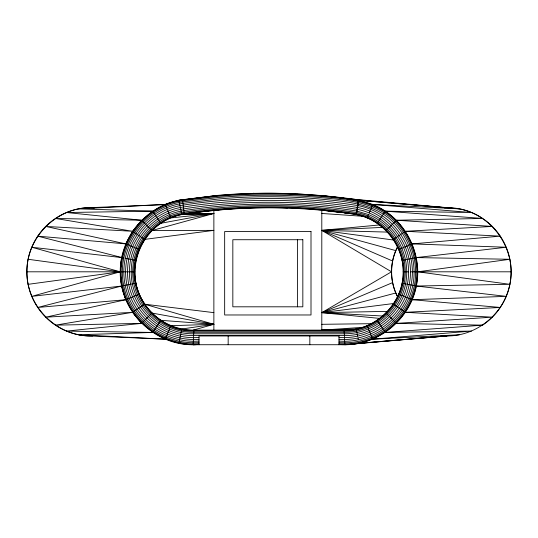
<?xml version="1.0" encoding="UTF-8"?>
<svg xmlns="http://www.w3.org/2000/svg" width="538" height="538" viewBox="0 0 538 538"><rect width="100%" height="100%" fill="white"/><g stroke="black" fill="none" stroke-linecap="round" stroke-linejoin="round"><path stroke-width="0.81" d="M356.627 212.557A551.732 551.732 0 0 0 184.003 212.133C155.294 216.175 132.503 242.846 132.751 271.804C132.247 304.374 161.252 332.968 193.774 332.276L344.226 332.276C376.748 332.968 405.753 304.374 405.249 271.804C405.444 243.748 384.179 217.836 356.627 212.55L358.079 200.156L459.445 208.865C493.205 215.059 517.065 250.769 509.869 284.326C504.254 313.593 476.729 336.183 446.93 335.974L344.838 344.724L193.162 344.724C154.157 345.302 119.631 310.823 120.243 271.804C119.907 236.68 147.674 204.353 182.543 199.712L217.722 195.381C264.743 191.225 312.107 193.25 358.806 199.88M197.352 344.582L193.162 344.724L193.875 330.144M323.378 195.691L359.068 200.284L372.747 204.433L459.445 208.865L359.068 200.284L356.217 214.588L357.898 214.622L356.217 214.588C299.336 205.671 241.179 205.536 184.258 214.198C143.263 219.369 120.855 270.473 144.655 304.212L213.868 324.306L170.835 325.698L165.253 339.175L91.07 335.974C56.752 336.492 26.389 306.122 26.9 271.804C26.389 237.487 56.752 207.123 91.07 207.634L166.914 204.474M339.007 342.592C379.055 345.833 416.163 312.242 415.612 271.804C415.356 253.196 407.858 235.099 394.885 221.757C376.304 202.268 348.321 200.284 323.17 197.823A562.049 562.049 0 0 0 217.386 197.587L182.732 201.884C143.942 206.8 115.468 247.446 123.747 285.611C130.203 320.117 164.218 345.248 198.993 342.592M339.007 341.079C378.234 344.293 414.637 311.435 414.099 271.804C413.843 253.593 406.506 235.886 393.809 222.833C375.47 203.586 347.817 201.817 323.022 199.336A560.535 560.535 0 0 0 217.52 199.094L182.913 203.384C144.978 208.226 117.136 247.984 125.233 285.315C131.561 319.135 164.924 343.708 198.993 341.079M397.696 246.908C389.599 262.107 389.599 281.502 397.696 296.7M123.747 257.998L37.714 236.155L125.771 243.882L132.53 231.293L144.655 239.397A58.339 58.339 0 0 0 144.655 304.212C155.442 320.097 173.962 330.002 193.162 330.144L344.838 330.144C376.035 330.608 403.641 303.002 403.177 271.804C403.359 244.716 382.827 219.692 356.217 214.588M408.537 271.804C409.062 306.061 378.604 336.21 344.387 335.544L193.613 335.544C159.396 336.21 128.938 306.061 129.463 271.804C129.201 241.246 153.29 213.075 183.599 208.892A554.315 554.315 0 0 1 356.902 209.289L357.266 209.329C386.318 214.904 408.739 242.228 408.537 271.804L403.177 271.804M198.993 337.434C161.736 340.561 127.049 309.484 127.567 271.804C127.298 240.318 152.126 211.293 183.364 207.009A555.976 555.976 0 0 1 357.145 207.412L357.635 207.473C392.141 213.801 416.533 250.298 409.169 284.602C403.164 316.761 371.368 339.996 339.007 337.434M344.838 344.724C378.705 344.959 409.983 319.29 416.358 286.034C423.191 252.86 404.119 217.177 372.747 204.433L369.216 212.954M182.543 199.712L184.258 214.198L213.868 213.465L151.911 230.553L141.595 220.244L66.517 212.517L152.624 211.152L160.748 223.297L213.868 213.465L193.162 213.465L184.258 214.198A549.634 549.634 0 0 1 287.514 207.937M367.165 217.91L368.537 214.588L356.674 211.03A552.775 552.775 0 0 0 183.814 210.64C154.366 214.736 130.976 242.107 131.232 271.804C130.721 305.154 160.391 334.468 193.7 333.789L344.3 333.789C373.244 334.125 400.137 312.356 405.578 283.889C411.382 255.718 395.181 225.415 368.537 214.588M165.253 339.175L78.555 334.744L152.651 332.437L160.748 320.312L213.868 324.306L193.162 330.144M377.252 223.297L385.349 211.172L471.483 212.517L372.747 204.433M132.53 231.293L141.595 220.244L55.421 218.448L132.503 231.273L45.696 226.431L125.771 243.882L139.268 249.477M386.089 230.553L396.405 220.244L482.579 218.448L385.349 211.172M393.345 239.397L405.47 231.293L492.304 226.431L396.405 220.244M379.996 318.449L321.798 312.639L391.509 271.804L321.798 230.365L379.162 224.978M383.581 316.075L321.798 312.639L392.572 282.618M125.791 299.713L139.268 294.131M398.732 249.477L412.209 243.902L500.286 236.155L405.47 231.293M220.23 195.543L217.722 195.381L178.932 200.284L165.253 204.433L78.555 208.865L152.624 211.152M339.007 339.323C372.256 341.919 404.858 317.992 411.032 284.972C418.604 249.679 393.507 212.12 358.005 205.61L357.387 205.529A557.63 557.63 0 0 0 183.135 205.139C146.181 209.874 119.08 248.61 126.968 284.972C133.142 317.992 165.744 341.919 198.993 339.323M339.007 343.748C379.922 346.842 417.145 313.089 416.782 271.804C416.513 252.894 408.893 234.494 395.706 220.936C376.936 201.252 348.711 199.107 323.284 196.666A563.212 563.212 0 0 0 217.278 196.424L182.584 200.728C143.148 205.711 114.184 247.036 122.603 285.839C129.167 320.87 163.673 346.425 198.993 343.748M387.716 311.374L321.798 312.639L395.726 293.015M121.622 286.041L37.714 307.454L125.764 299.727L121.622 286.041L120.243 271.804L121.642 257.581L31.782 247.245L120.243 271.804L31.782 296.364L121.622 286.041L135.946 283.183M125.764 299.727L45.696 317.178L132.503 312.336L55.421 325.16L141.581 323.378L151.911 313.055L213.868 324.306L181.783 329.021L178.932 343.325L181.447 343.244M402.054 260.426L416.358 257.581L506.218 247.245L412.209 243.902M28.131 284.326L120.243 271.804L28.131 259.282M144.655 239.397L213.868 230.365L151.911 230.553M321.798 312.639L394.193 303.439M444.428 207.883L446.93 207.634L344.838 198.441L352.303 199.309M339.007 344.481C380.319 347.588 417.878 313.479 417.508 271.804C417.246 252.699 409.546 234.117 396.224 220.419C377.333 200.613 348.954 198.367 323.351 195.94A563.945 563.945 0 0 0 217.211 195.697L182.496 200.001C142.651 205.025 113.383 246.781 121.884 285.981C128.515 321.341 163.337 347.165 198.993 344.481M358.873 342.363L359.068 343.325L459.445 334.744L372.747 339.175L367.165 325.698M359.068 343.325L446.93 335.974L440.232 336.21M372.747 339.175L471.483 331.092L385.349 332.437L384.159 330.655M385.349 332.437L482.579 325.16A64.17 64.17 0 0 0 444.415 207.681M330.11 211.004L321.798 210.17L321.798 330.144L363.701 327.265M386.089 313.055L396.405 323.372L492.304 317.178L405.47 312.316L393.345 304.212M405.47 312.316L500.286 307.454L412.209 299.713L398.732 294.131M392.572 260.991L321.798 230.365L382.74 227.366M344.838 330.144L351.536 329.848M193.162 344.724L196.511 344.589M412.209 299.713L506.218 296.364L416.358 286.034L402.054 283.183M321.798 330.144L358.51 328.866M357.057 329L358.738 328.953M347.346 330.07L351.536 329.949M416.358 286.034L509.869 284.326L417.757 271.804L509.869 259.282L416.358 257.581M321.798 324.306L371.247 323.688M96.927 207.634L91.07 207.634L94.412 207.964M26.9 271.804L134.823 271.804M410.433 271.804L511.1 271.804M92.751 335.974L91.07 335.974A64.17 64.17 0 0 1 26.92 270.13A64.17 64.17 0 0 1 94.419 207.722M339.007 335.974L198.993 335.974L198.993 344.724M152.651 332.437L66.517 331.092L141.581 323.378L132.53 312.316L144.655 304.212L213.868 312.639M396.405 323.372L482.579 325.16M395.726 250.594L321.798 230.365L387.716 232.093M166.901 204.507L165.24 204.42L170.835 217.91L213.868 213.465L181.783 214.588L178.932 200.284L181.447 200.371M349.027 213.324L350.702 213.404M178.932 200.284L181.454 200.412M321.798 210.17L338.335 211.925M321.798 213.465L362.861 216.289M253.102 193.276L254.777 193.418M333.318 211.642L342.477 212.53M344.972 212.772L346.64 212.934M347.212 199.114L349.579 199.349M351.953 199.585L359.068 200.284M331.771 211.172L333.432 211.34M336.761 211.676L338.422 211.838M288.55 193.391L293.546 193.922M296.882 194.272L298.55 194.447M353.964 199.504L357.279 199.887M360.467 200.075L362.962 200.371M366.284 200.768L367.945 200.963M321.798 230.365L394.193 240.116M125.233 258.294L135.946 260.426M377.252 320.312L383.318 329.39M356.217 329.021L357.635 336.136M358.005 337.999L358.348 339.734M344.125 330.144L344.824 344.481M339.007 335.544L339.007 344.724M309.834 335.974L309.834 344.724M297.507 239.719L297.507 306.808M228.166 335.974L228.166 344.724M213.868 210.526L213.868 330.144M193.162 213.095L193.162 213.465M397.098 296.061A55.421 55.421 0 0 1 397.474 246.794M135.051 260.244C127.123 295.705 157.567 332.249 193.828 331.119L344.172 331.119C376.082 331.818 404.583 303.775 404.085 271.804C404.273 244.292 383.419 218.879 356.398 213.694A550.556 550.556 0 0 0 184.144 213.29C160.062 216.861 139.779 236.39 135.051 260.244M135.771 260.392C127.93 295.429 158.031 331.522 193.868 330.393L344.132 330.393C375.672 331.099 403.843 303.398 403.352 271.804C403.54 244.629 382.942 219.531 356.257 214.413A549.816 549.816 0 0 0 184.231 214.016C160.458 217.554 140.438 236.841 135.771 260.392M311.004 231.555L224.662 231.555L224.662 314.972L311.004 314.972L311.004 231.555M302.833 239.719L232.833 239.726L232.833 306.815L302.833 306.808L302.833 239.719M346.512 213.176L344.838 213.122L346.512 213.203"/></g></svg>
